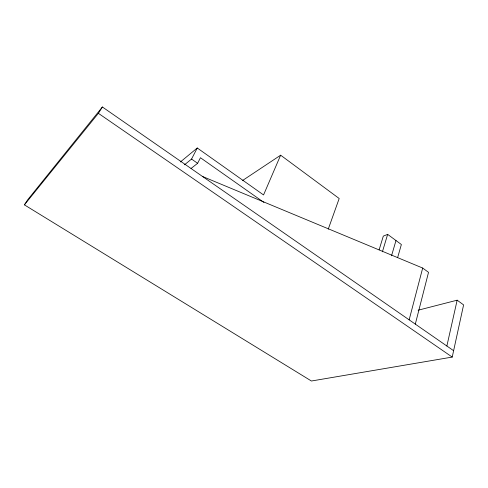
<?xml version="1.0" encoding="UTF-8"?>
<svg xmlns="http://www.w3.org/2000/svg" width="488" height="488" viewBox="0 0 488 488"><rect width="100%" height="100%" fill="white"/><g stroke="black" fill="none" stroke-linecap="round" stroke-linejoin="round"><path stroke-width="0.73" d="M453.614 350.695L102.388 106.988L27.731 199.732L24.4 204.862L311.417 381.012L452.224 357.076L463.6 304.896L457.152 300.187L418.149 310.209M446.868 346.016L457.152 300.187M415.312 324.123L428.525 272.341L422.681 268.046L202.538 176.485M409.145 319.841L422.681 268.046M397.629 257.591L401.368 244.519L387.655 234.368L383.306 236.119L379.121 249.838M391.535 255.791L395.988 240.535M382.403 251.802L387.655 234.368M328.247 229.159L339.19 198.512L280.643 155.19L242.615 180.469M280.643 155.19L263.557 194.95L197.262 147.998L180.359 161.992M191.046 168.476L197.622 163.303L200.446 157.734L263.892 202.398M184.482 164.804L191.558 159.064L197.262 147.998M24.4 204.862L98.375 113.32L102.388 106.988M98.375 113.32L452.224 357.076M191.558 159.064L197.622 163.303"/></g></svg>
